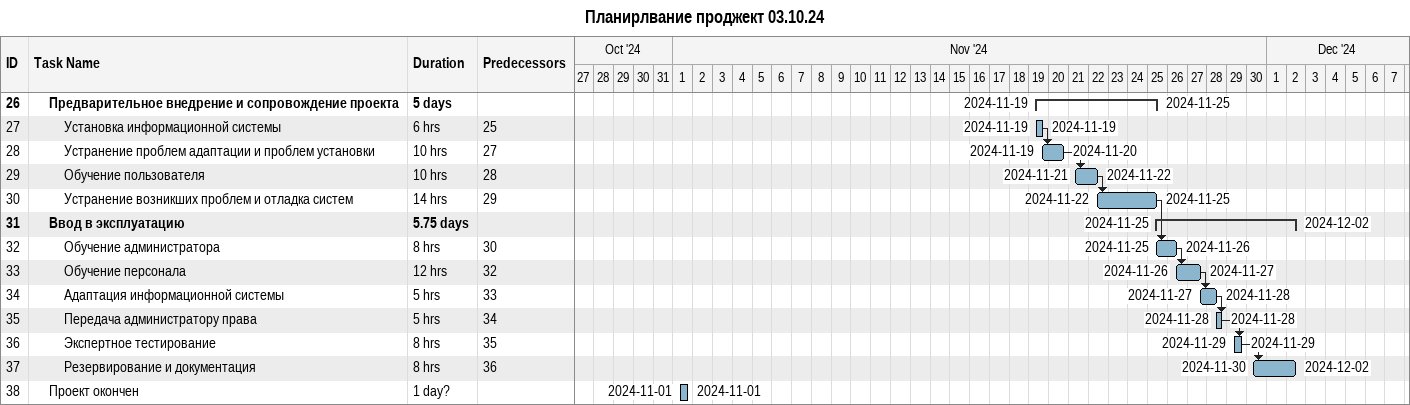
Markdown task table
Планирлвание проджект 03.10.24

| ID | Level | Task | Duration | Start | Finish | Predecessors |
|---|---|---|---|---|---|---|
| 26 | 2 | **Предварительное внедрение и сопровождение проекта** | 5d | 2024-11-19 | 2024-11-25 |  |
| 27 | 3 | Установка информационной системы | 6h | 2024-11-19 | 2024-11-19 | 25 |
| 28 | 3 | Устранение проблем адаптации и проблем установки | 10h | 2024-11-19 | 2024-11-20 | 27 |
| 29 | 3 | Обучение пользователя | 10h | 2024-11-21 | 2024-11-22 | 28 |
| 30 | 3 | Устранение возникших проблем и отладка систем | 14h | 2024-11-22 | 2024-11-25 | 29 |
| 31 | 2 | **Ввод в эксплуатацию** | 5.75d | 2024-11-25 | 2024-12-02 |  |
| 32 | 3 | Обучение администратора | 8h | 2024-11-25 | 2024-11-26 | 30 |
| 33 | 3 | Обучение персонала | 12h | 2024-11-26 | 2024-11-27 | 32 |
| 34 | 3 | Адаптация информационной системы | 5h | 2024-11-27 | 2024-11-28 | 33 |
| 35 | 3 | Передача администратору права | 5h | 2024-11-28 | 2024-11-28 | 34 |
| 36 | 3 | Экспертное тестирование | 8h | 2024-11-29 | 2024-11-29 | 35 |
| 37 | 3 | Резервирование и документация | 8h | 2024-11-30 | 2024-12-02 | 36 |
| 38 | 2 | Проект окончен | 1d? | 2024-11-01 | 2024-11-01 |  |
